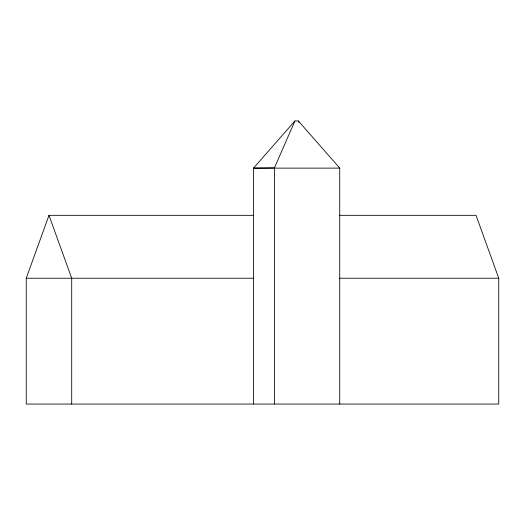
<?xml version="1.0" encoding="UTF-8"?>
<svg xmlns="http://www.w3.org/2000/svg" width="525" height="525" viewBox="0 0 525 525"><rect width="100%" height="100%" fill="white"/><g stroke="black" fill="none" stroke-linecap="round" stroke-linejoin="round"><path stroke-width="0.79" d="M339.399 215.316L476.024 215.316L498.75 278.23L498.75 404.06L26.25 404.06L26.25 278.23L48.983 215.316L253.503 215.316M274.457 404.06L274.404 167.902L294.932 120.94L298.331 120.94L339.727 168.125L339.727 404.06M294.932 120.94L253.536 168.125L253.536 404.06M274.404 167.902L253.536 168.125L339.727 168.125M26.25 278.23L253.673 278.23M339.734 278.23L498.75 278.23M298.331 120.94L298.981 122.43M48.983 215.316L71.708 278.23L71.708 404.06"/></g></svg>
